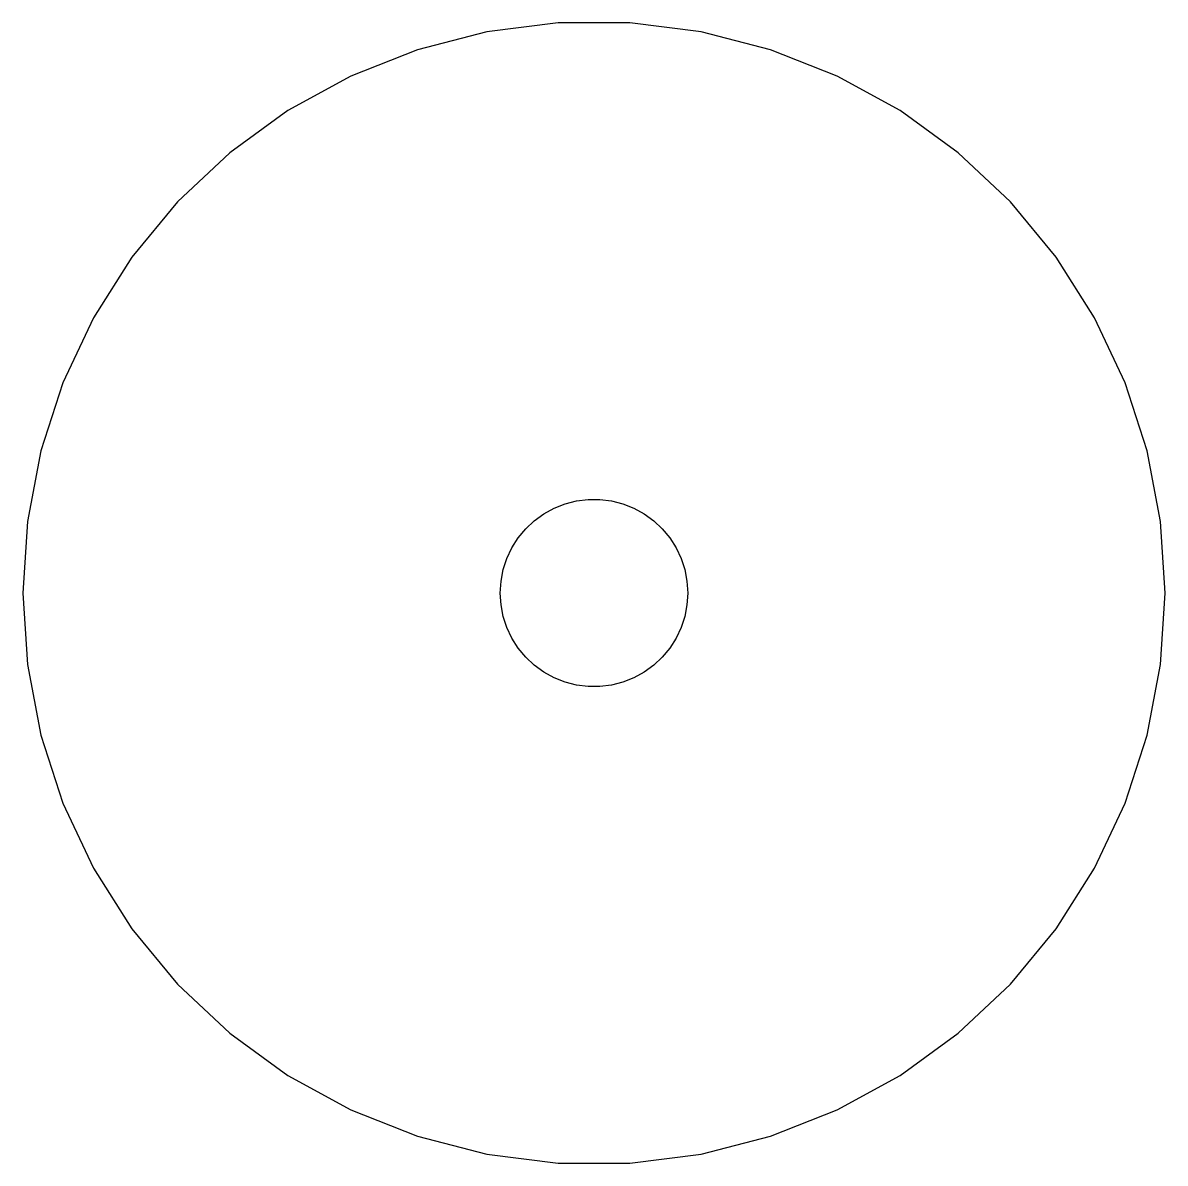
# Model space of a CAD drawing. Header units: metres. Extents: x -6 to 6, y 104 to 225.
# Drawn here: x -6.1 to 6.1, y 103.92 to 116.08 of the extents above.
import ezdxf

# ---------------------------------------------------------------- set-up
doc = ezdxf.new("R2010")
doc.units = ezdxf.units.M

msp = doc.modelspace()

# ---------------------------------------------------------------- linework, layer by layer
for p, q in [((-0.382736, 116.084), (-1.14218, 115.988)), ((0.382736, 116.084), (-0.382736, 116.084)), ((1.14218, 115.988), (0.382736, 116.084)), ((-1.14218, 115.988), (-1.88362, 115.797)), ((1.88362, 115.797), (1.14218, 115.988)), ((-1.88362, 115.797), (-2.59535, 115.515)), ((2.59535, 115.515), (1.88362, 115.797)), ((-2.59535, 115.515), (-3.26614, 115.147)), ((3.26614, 115.147), (2.59535, 115.515)), ((-3.26614, 115.147), (-3.88544, 114.697)), ((3.88544, 114.697), (3.26614, 115.147)), ((-3.88544, 114.697), (-4.44345, 114.173)), ((4.44345, 114.173), (3.88544, 114.697)), ((-4.44345, 114.173), (-4.9314, 113.583)), ((4.9314, 113.583), (4.44345, 114.173)), ((-4.9314, 113.583), (-5.34155, 112.937)), ((5.34155, 112.937), (4.9314, 113.583)), ((-5.34155, 112.937), (-5.66748, 112.244)), ((5.66748, 112.244), (5.34155, 112.937)), ((-5.66748, 112.244), (-5.90404, 111.516)), ((5.90404, 111.516), (5.66748, 112.244)), ((-5.90404, 111.516), (-6.04747, 110.764)), ((6.04747, 110.764), (5.90404, 111.516)), ((-0.425766, 110.905), (-0.309006, 110.951)), ((-0.309006, 110.951), (-0.187378, 110.982)), ((-0.187378, 110.982), (-0.06279, 110.998)), ((-0.06279, 110.998), (0.06279, 110.998)), ((0.06279, 110.998), (0.187378, 110.982)), ((0.187378, 110.982), (0.309006, 110.951)), ((0.309006, 110.951), (0.425766, 110.905)), ((-0.637421, 110.771), (-0.535812, 110.844)), ((-0.535812, 110.844), (-0.425766, 110.905)), ((0.425766, 110.905), (0.535812, 110.844)), ((0.535812, 110.844), (0.637421, 110.771)), ((-6.04747, 110.764), (-6.09554, 110)), ((-0.728958, 110.685), (-0.637421, 110.771)), ((0.637421, 110.771), (0.728958, 110.685)), ((6.09554, 110), (6.04747, 110.764)), ((-0.876297, 110.482), (-0.809006, 110.588)), ((-0.809006, 110.588), (-0.728958, 110.685)), ((0.728958, 110.685), (0.809006, 110.588)), ((0.809006, 110.588), (0.876297, 110.482)), ((-0.929764, 110.368), (-0.876297, 110.482)), ((0.876297, 110.482), (0.929764, 110.368)), ((-0.968582, 110.249), (-0.929764, 110.368)), ((0.929764, 110.368), (0.968582, 110.249)), ((-0.992111, 110.125), (-0.968582, 110.249)), ((0.968582, 110.249), (0.992111, 110.125)), ((-1, 110), (-0.992111, 110.125)), ((0.992111, 110.125), (1, 110)), ((-6.09554, 110), (-6.04747, 109.236)), ((-0.992111, 109.875), (-1, 110)), ((1, 110), (0.992111, 109.875)), ((6.04747, 109.236), (6.09554, 110)), ((-0.968582, 109.751), (-0.992111, 109.875)), ((0.992111, 109.875), (0.968582, 109.751)), ((-0.929764, 109.632), (-0.968582, 109.751)), ((0.968582, 109.751), (0.929764, 109.632)), ((-0.876297, 109.518), (-0.929764, 109.632)), ((0.929764, 109.632), (0.876297, 109.518)), ((-0.809006, 109.412), (-0.876297, 109.518)), ((0.876297, 109.518), (0.809006, 109.412)), ((-0.728958, 109.315), (-0.809006, 109.412)), ((0.809006, 109.412), (0.728958, 109.315)), ((-6.04747, 109.236), (-5.90404, 108.484)), ((-0.637421, 109.229), (-0.728958, 109.315)), ((0.728958, 109.315), (0.637421, 109.229)), ((5.90404, 108.484), (6.04747, 109.236)), ((-0.535812, 109.156), (-0.637421, 109.229)), ((-0.425766, 109.095), (-0.535812, 109.156)), ((0.535812, 109.156), (0.425766, 109.095)), ((0.637421, 109.229), (0.535812, 109.156)), ((-0.309006, 109.049), (-0.425766, 109.095)), ((-0.187378, 109.018), (-0.309006, 109.049)), ((-0.06279, 109.002), (-0.187378, 109.018)), ((0.06279, 109.002), (-0.06279, 109.002)), ((0.187378, 109.018), (0.06279, 109.002)), ((0.309006, 109.049), (0.187378, 109.018)), ((0.425766, 109.095), (0.309006, 109.049)), ((-5.90404, 108.484), (-5.66748, 107.756)), ((5.66748, 107.756), (5.90404, 108.484)), ((-5.66748, 107.756), (-5.34155, 107.063)), ((5.34155, 107.063), (5.66748, 107.756)), ((-5.34155, 107.063), (-4.9314, 106.417)), ((4.9314, 106.417), (5.34155, 107.063)), ((-4.9314, 106.417), (-4.44345, 105.827)), ((4.44345, 105.827), (4.9314, 106.417)), ((-4.44345, 105.827), (-3.88544, 105.303)), ((3.88544, 105.303), (4.44345, 105.827)), ((-3.88544, 105.303), (-3.26614, 104.853)), ((3.26614, 104.853), (3.88544, 105.303)), ((-3.26614, 104.853), (-2.59535, 104.485)), ((2.59535, 104.485), (3.26614, 104.853)), ((-2.59535, 104.485), (-1.88362, 104.203)), ((1.88362, 104.203), (2.59535, 104.485)), ((-1.88362, 104.203), (-1.14218, 104.012)), ((1.14218, 104.012), (1.88362, 104.203)), ((-1.14218, 104.012), (-0.382736, 103.916)), ((0.382736, 103.916), (1.14218, 104.012)), ((-0.382736, 103.916), (0.382736, 103.916))]:
    msp.add_line(p, q)

doc.saveas('drawing.dxf')
